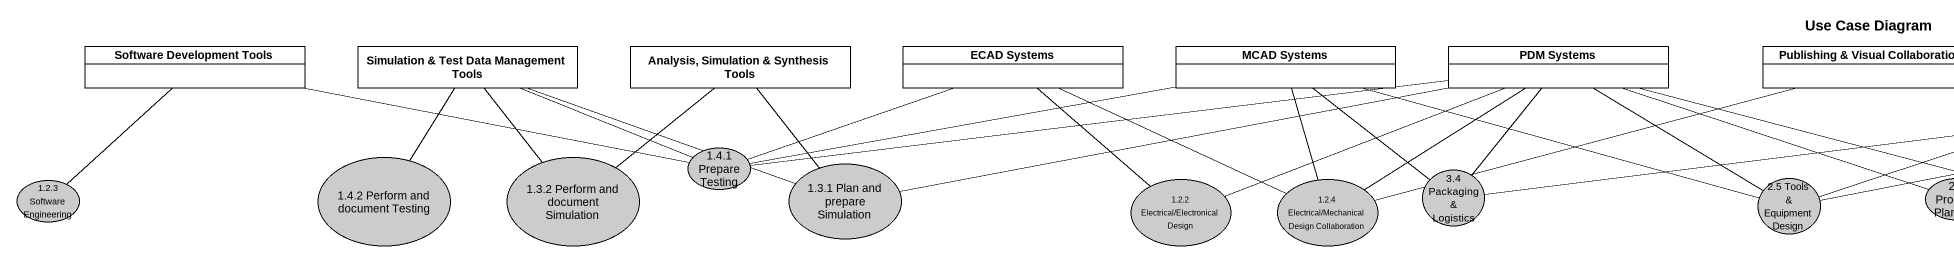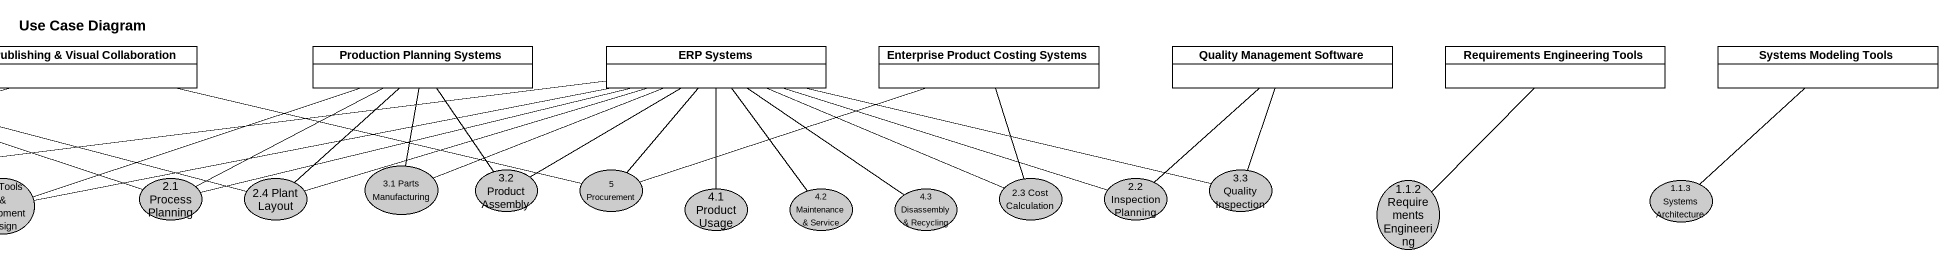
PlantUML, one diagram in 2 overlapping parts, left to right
@startuml
title Use Case Diagram
allowmixing
hide circle
hide empty members
class "Software Development Tools" as Software_Development_Tools #FFFFFF
class "Simulation & Test Data Management Tools" as Simulation_Test_Data #FFFFFF
class "Analysis, Simulation & Synthesis Tools" as Analysis_Simulation #FFFFFF
class "ECAD Systems" as ECAD_Systems #FFFFFF
class "MCAD Systems" as MCAD_Systems #FFFFFF
class "PDM Systems" as PDM_Systems #FFFFFF
class "Publishing & Visual Collaboration" as Publishing_Visual #FFFFFF
class "Production Planning Systems" as Production_Planning_Systems #FFFFFF
class "ERP Systems" as ERP_Systems #FFFFFF
class "Enterprise Product Costing Systems" as Enterprise_Product_Costing #FFFFFF
class "Quality Management Software" as Quality_Management_Software #FFFFFF
class "Requirements Engineering Tools" as Requirements_Engineering #FFFFFF
class "Systems Modeling Tools" as Systems_Modeling_Tools #FFFFFF
usecase "1.4.2 Perform and document Testing" as u1_4_2_Perform_and_document #CCCCCC
usecase "1.3.2 Perform and document Simulation" as u1_3_2_Perform_and_document #CCCCCC
usecase "1.4.1 Prepare Testing" as u1_4_1_Prepare_Testing #CCCCCC
usecase "1.3.1 Plan and prepare Simulation" as u1_3_1_Plan_and_prepare #CCCCCC
usecase "3.1 Parts Manufacturing" as u3_1_Parts_Manufacturing #CCCCCC
usecase "1.2.3 Software Engineering" as u1_2_3_Software_Engineering #CCCCCC
usecase "1.2.2 Electrical/Electronical Design" as u1_2_2_Electrical #CCCCCC
usecase "1.2.4 Electrical/Mechanical Design Collaboration" as u1_2_4_Electrical_Mechanical #CCCCCC
usecase "3.4 Packaging & Logistics" as u3_4_Packaging_Logistics #CCCCCC
usecase "2.5 Tools & Equipment Design" as u2_5_Tools_Equipment_Design #CCCCCC
usecase "2.1 Process Planning" as u2_1_Process_Planning #CCCCCC
usecase "2.4 Plant Layout" as u2_4_Plant_Layout #CCCCCC
usecase "3.2 Product Assembly" as u3_2_Product_Assembly #CCCCCC
usecase "5 Procurement" as u5_Procurement #CCCCCC
usecase "4.1 Product Usage" as u4_1_Product_Usage #CCCCCC
usecase "4.2 Maintenance & Service" as u4_2_Maintenance_Service #CCCCCC
usecase "4.3 Disassembly & Recycling" as u4_3_Disassembly_Recycling #CCCCCC
usecase "2.3 Cost Calculation" as u2_3_Cost_Calculation #CCCCCC
usecase "2.2 Inspection Planning" as u2_2_Inspection_Planning #CCCCCC
usecase "3.3 Quality Inspection" as u3_3_Quality_Inspection #CCCCCC
usecase "1.1.2 Requirements Engineering" as u1_1_2_Requirements #CCCCCC
usecase "1.1.3 Systems Architecture" as u1_1_3_Systems_Architecture #CCCCCC
u1_4_2_Perform_and_document -up- Simulation_Test_Data
u1_3_2_Perform_and_document -up- Simulation_Test_Data
u1_3_2_Perform_and_document -up- Analysis_Simulation
u1_4_1_Prepare_Testing -left- Software_Development_Tools
u1_4_1_Prepare_Testing -left- Simulation_Test_Data
u1_4_1_Prepare_Testing -right- ECAD_Systems
u1_4_1_Prepare_Testing -right- MCAD_Systems
u1_4_1_Prepare_Testing -right- PDM_Systems
u1_3_1_Plan_and_prepare -left- Simulation_Test_Data
u1_3_1_Plan_and_prepare -up- Analysis_Simulation
u1_3_1_Plan_and_prepare -right- PDM_Systems
u3_1_Parts_Manufacturing -up- Production_Planning_Systems
u3_1_Parts_Manufacturing -right- ERP_Systems
u1_2_3_Software_Engineering -up- Software_Development_Tools
u1_2_2_Electrical -up- ECAD_Systems
u1_2_2_Electrical -right- PDM_Systems
u1_2_4_Electrical_Mechanical -left- ECAD_Systems
u1_2_4_Electrical_Mechanical -up- MCAD_Systems
u1_2_4_Electrical_Mechanical -up- PDM_Systems
u1_2_4_Electrical_Mechanical -right- Publishing_Visual
u3_4_Packaging_Logistics -up- MCAD_Systems
u3_4_Packaging_Logistics -up- PDM_Systems
u3_4_Packaging_Logistics -right- ERP_Systems
u2_5_Tools_Equipment_Design -left- MCAD_Systems
u2_5_Tools_Equipment_Design -up- PDM_Systems
u2_5_Tools_Equipment_Design -right- Production_Planning_Systems
u2_5_Tools_Equipment_Design -right- ERP_Systems
u2_1_Process_Planning -left- PDM_Systems
u2_1_Process_Planning -right- Production_Planning_Systems
u2_1_Process_Planning -right- ERP_Systems
u2_4_Plant_Layout -left- PDM_Systems
u2_4_Plant_Layout -up- Production_Planning_Systems
u2_4_Plant_Layout -right- ERP_Systems
u3_2_Product_Assembly -up- Production_Planning_Systems
u3_2_Product_Assembly -right- ERP_Systems
u5_Procurement -left- Publishing_Visual
u5_Procurement -up- ERP_Systems
u5_Procurement -right- Enterprise_Product_Costing
u4_1_Product_Usage -up- ERP_Systems
u4_2_Maintenance_Service -up- ERP_Systems
u4_3_Disassembly_Recycling -up- ERP_Systems
u2_3_Cost_Calculation -left- ERP_Systems
u2_3_Cost_Calculation -up- Enterprise_Product_Costing
u2_2_Inspection_Planning -left- ERP_Systems
u2_2_Inspection_Planning -up- Quality_Management_Software
u3_3_Quality_Inspection -left- ERP_Systems
u3_3_Quality_Inspection -up- Quality_Management_Software
u1_1_2_Requirements -up- Requirements_Engineering
u1_1_3_Systems_Architecture -up- Systems_Modeling_Tools
@enduml
